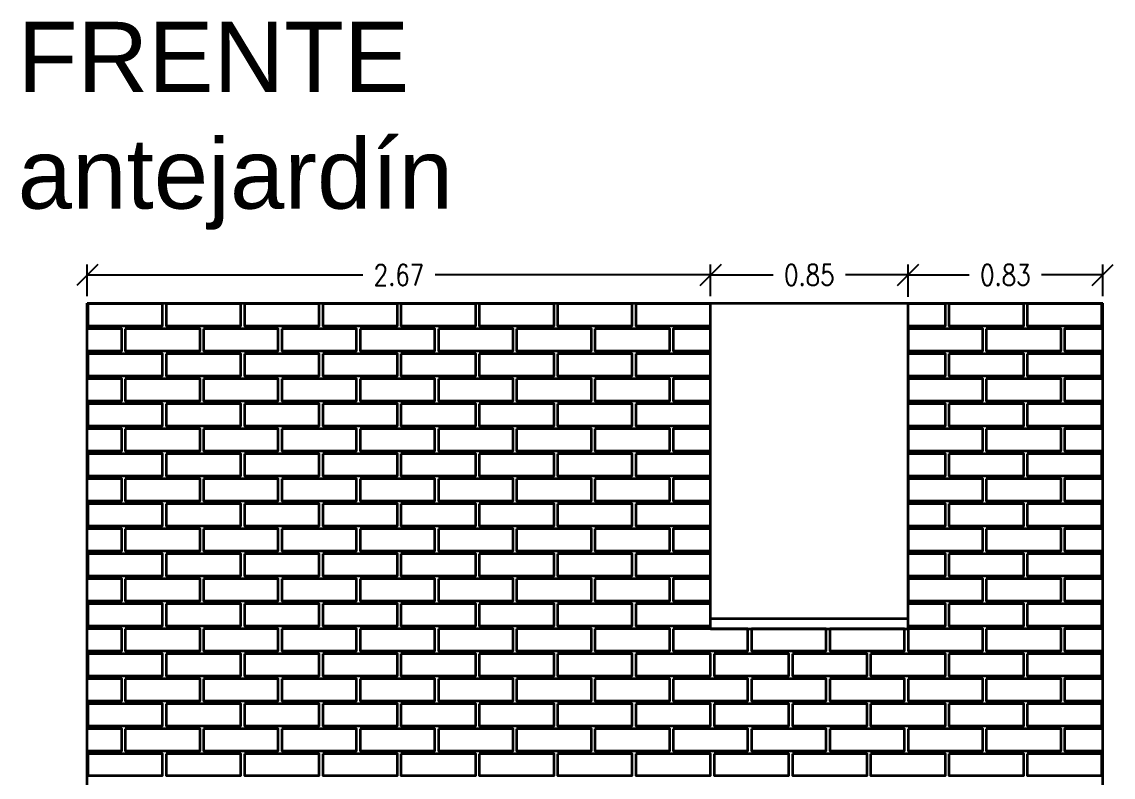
# Model space of a CAD drawing. Header units: metres. Extents: x 45 to 666, y -23 to 325.
# Drawn here: x 206.315 to 210.986, y 61.087 to 64.322 of the extents above; entities that cross this region are included whole.
import ezdxf

# ---------------------------------------------------------------- set-up
doc = ezdxf.new("R2010")
doc.units = ezdxf.units.M
doc.header["$LTSCALE"] = 5
doc.header["$MEASUREMENT"] = 0
doc.layers.get('0').update_dxf_attribs({"color": 30})
doc.layers.get('DEFPOINTS').update_dxf_attribs({"color": 210})
for name, color, linetype, lineweight in [('A-ANNO-DIMS', 3, 'Continuous', 18), ('A-ANNO-TEXT', 3, 'Continuous', 18), ('A-ELEV-MBE1', 7, 'Continuous', 35), ('A-WALL-FULL', 7, 'Continuous', 35)]:
    doc.layers.add(name, color=color, linetype=linetype, lineweight=lineweight)
doc.styles.add('E-ROMANS', font='romans.shx', dxfattribs={"width": 0.8})
doc.styles.get("Standard").update_dxf_attribs({"font": 'arial.ttf'})
doc.dimstyles.new('E-0050_TICK_18', dxfattribs={"dimscale": 0.001, "dimtxt": 90, "dimasz": 90, "dimexe": 45, "dimexo": 30, "dimgap": 45, "dimtad": 0, "dimzin": 0, "dimdsep": 46, "dimtxsty": 'E-ROMANS', "dimblk": 'OBLIQUE', "dimcen": 45, "dimclrd": 256, "dimclre": 256, "dimclrt": 256, "dimadec": 0, "dimazin": 0, "dimtfac": 1, "dimtmove": 1, "dimatfit": 3, "dimldrblk": 'OPEN90', "dimfxl": 1, "dimtfill": 1, "dimtolj": 1, "dimtzin": 0, "dimarcsym": 0})

# ---------------------------------------------------------------- blocks, each defined once
blk = doc.blocks.new('_Oblique')
at = {"color": 0, "linetype": 'ByBlock', "lineweight": -2}
blk.add_line((-0.5, -0.5), (0.5, 0.5), dxfattribs=at)
blk = doc.blocks.new('*D462')
at = {"layer": 'A-ANNO-DIMS', "lineweight": -2, "transparency": 16777216}
for p, q in [((206.5951, 63.1466), (206.5951, 63.2829)), ((209.2631, 63.1466), (209.2631, 63.2829)), ((206.5951, 63.2379), (207.7743, 63.2379)), ((209.2631, 63.2379), (208.0838, 63.2379))]:
    blk.add_line(p, q, dxfattribs=at)
at = {"layer": 'DEFPOINTS', "color": 0, "transparency": 16777216}
for p in [(209.2631, 63.2379), (206.5951, 63.1166), (209.2631, 63.1166)]:
    blk.add_point(p, dxfattribs=at)
at = {"layer": 'A-ANNO-DIMS', "lineweight": -2, "transparency": 16777216, "xscale": 0.09, "yscale": 0.09, "zscale": 0.09, "rotation": 180}
blk.add_blockref('_Oblique', (206.5951, 63.2379), dxfattribs=at)
at = {"layer": 'A-ANNO-DIMS', "lineweight": -2, "transparency": 16777216, "xscale": 0.09, "yscale": 0.09, "zscale": 0.09}
blk.add_blockref('_Oblique', (209.2631, 63.2379), dxfattribs=at)
at = {"layer": 'A-ANNO-DIMS', "transparency": 16777216, "insert": (207.9291, 63.2379), "char_height": 0.09, "attachment_point": 5, "style": 'E-ROMANS', "bg_fill": 3, "box_fill_scale": 1.25, "bg_fill_color": 256, "bg_fill_true_color": 13158600, "bg_fill_transparency": 0}
blk.add_mtext('\\A1;2.67', dxfattribs=at)
blk = doc.blocks.new('_Open90')
at = {"color": 0, "linetype": 'ByBlock', "lineweight": -2}
for p, q in [((0, 0), (-1, 0)), ((-0.5, 0.5), (0, 0)), ((0, 0), (-0.5, -0.5))]:
    blk.add_line(p, q, dxfattribs=at)
blk = doc.blocks.new('*D463')
at = {"layer": 'A-ANNO-DIMS', "lineweight": -2, "transparency": 16777216}
for p, q in [((209.2631, 63.1466), (209.2631, 63.2829)), ((210.1081, 63.1436), (210.1081, 63.2829)), ((209.2631, 63.2379), (209.5308, 63.2379)), ((210.1081, 63.2379), (209.8403, 63.2379))]:
    blk.add_line(p, q, dxfattribs=at)
at = {"layer": 'DEFPOINTS', "color": 0, "transparency": 16777216}
for p in [(210.1081, 63.2379), (209.2631, 63.1166), (210.1081, 63.1136)]:
    blk.add_point(p, dxfattribs=at)
at = {"layer": 'A-ANNO-DIMS', "lineweight": -2, "transparency": 16777216, "xscale": 0.09, "yscale": 0.09, "zscale": 0.09, "rotation": 180}
blk.add_blockref('_Oblique', (209.2631, 63.2379), dxfattribs=at)
at = {"layer": 'A-ANNO-DIMS', "lineweight": -2, "transparency": 16777216, "xscale": 0.09, "yscale": 0.09, "zscale": 0.09}
blk.add_blockref('_Oblique', (210.1081, 63.2379), dxfattribs=at)
at = {"layer": 'A-ANNO-DIMS', "transparency": 16777216, "insert": (209.6856, 63.2379), "char_height": 0.09, "attachment_point": 5, "style": 'E-ROMANS', "bg_fill": 3, "box_fill_scale": 1.25, "bg_fill_color": 256, "bg_fill_true_color": 13158600, "bg_fill_transparency": 0}
blk.add_mtext('\\A1;0.85', dxfattribs=at)
blk = doc.blocks.new('*D464')
at = {"layer": 'A-ANNO-DIMS', "lineweight": -2, "transparency": 16777216}
for p, q in [((210.1081, 63.1436), (210.1081, 63.2829)), ((210.9411, 63.1466), (210.9411, 63.2829)), ((210.1081, 63.2379), (210.3698, 63.2379)), ((210.9411, 63.2379), (210.6793, 63.2379))]:
    blk.add_line(p, q, dxfattribs=at)
at = {"layer": 'DEFPOINTS', "color": 0, "transparency": 16777216}
for p in [(210.9411, 63.2379), (210.1081, 63.1136), (210.9411, 63.1166)]:
    blk.add_point(p, dxfattribs=at)
at = {"layer": 'A-ANNO-DIMS', "lineweight": -2, "transparency": 16777216, "xscale": 0.09, "yscale": 0.09, "zscale": 0.09, "rotation": 180}
blk.add_blockref('_Oblique', (210.1081, 63.2379), dxfattribs=at)
at = {"layer": 'A-ANNO-DIMS', "lineweight": -2, "transparency": 16777216, "xscale": 0.09, "yscale": 0.09, "zscale": 0.09}
blk.add_blockref('_Oblique', (210.9411, 63.2379), dxfattribs=at)
at = {"layer": 'A-ANNO-DIMS', "transparency": 16777216, "insert": (210.5246, 63.2379), "char_height": 0.09, "attachment_point": 5, "style": 'E-ROMANS', "bg_fill": 3, "box_fill_scale": 1.25, "bg_fill_color": 256, "bg_fill_true_color": 13158600, "bg_fill_transparency": 0}
blk.add_mtext('\\A1;0.83', dxfattribs=at)

msp = doc.modelspace()

# ---------------------------------------------------------------- linework, layer by layer
at = {"layer": 'A-ELEV-MBE1'}
for points in [[(206.5981, 63.1136), (206.5981, 63.0196), (206.9181, 63.0196), (206.9181, 63.1136)], [(206.9331, 63.1136), (206.9331, 63.0196), (207.2531, 63.0196), (207.2531, 63.1136)], [(207.2681, 63.1136), (207.2681, 63.0196), (207.5881, 63.0196), (207.5881, 63.1136)], [(207.6031, 63.1136), (207.6031, 63.0196), (207.9231, 63.0196), (207.9231, 63.1136)], [(207.9381, 63.1136), (207.9381, 63.0196), (208.2581, 63.0196), (208.2581, 63.1136)], [(208.2731, 63.1136), (208.2731, 63.0196), (208.5931, 63.0196), (208.5931, 63.1136)], [(208.6081, 63.1136), (208.6081, 63.0196), (208.9281, 63.0196), (208.9281, 63.1136)], [(208.9431, 63.1136), (208.9431, 63.0196), (209.2631, 63.0196), (209.2631, 63.1136)], [(210.2831, 63.1136), (210.2831, 63.0196), (210.6031, 63.0196), (210.6031, 63.1136)], [(210.6181, 63.1136), (210.6181, 63.0196), (210.9381, 63.0196), (210.9381, 63.1136)], [(206.7581, 63.0066), (206.7581, 62.9126), (207.0781, 62.9126), (207.0781, 63.0066)], [(207.0931, 63.0066), (207.0931, 62.9126), (207.4131, 62.9126), (207.4131, 63.0066)], [(207.4281, 63.0066), (207.4281, 62.9126), (207.7481, 62.9126), (207.7481, 63.0066)], [(207.7631, 63.0066), (207.7631, 62.9126), (208.0831, 62.9126), (208.0831, 63.0066)], [(208.0981, 63.0066), (208.0981, 62.9126), (208.4181, 62.9126), (208.4181, 63.0066)], [(208.4331, 63.0066), (208.4331, 62.9126), (208.7531, 62.9126), (208.7531, 63.0066)], [(208.7681, 63.0066), (208.7681, 62.9126), (209.0881, 62.9126), (209.0881, 63.0066)], [(210.1081, 63.0066), (210.1081, 62.9126), (210.4281, 62.9126), (210.4281, 63.0066)], [(210.4431, 63.0066), (210.4431, 62.9126), (210.7631, 62.9126), (210.7631, 63.0066)], [(206.5981, 62.8996), (206.5981, 62.8056), (206.9181, 62.8056), (206.9181, 62.8996)], [(206.9331, 62.8996), (206.9331, 62.8056), (207.2531, 62.8056), (207.2531, 62.8996)], [(207.2681, 62.8996), (207.2681, 62.8056), (207.5881, 62.8056), (207.5881, 62.8996)], [(207.6031, 62.8996), (207.6031, 62.8056), (207.9231, 62.8056), (207.9231, 62.8996)], [(207.9381, 62.8996), (207.9381, 62.8056), (208.2581, 62.8056), (208.2581, 62.8996)], [(208.2731, 62.8996), (208.2731, 62.8056), (208.5931, 62.8056), (208.5931, 62.8996)], [(208.6081, 62.8996), (208.6081, 62.8056), (208.9281, 62.8056), (208.9281, 62.8996)], [(208.9431, 62.8996), (208.9431, 62.8056), (209.2631, 62.8056), (209.2631, 62.8996)], [(210.2831, 62.8996), (210.2831, 62.8056), (210.6031, 62.8056), (210.6031, 62.8996)], [(210.6181, 62.8996), (210.6181, 62.8056), (210.9381, 62.8056), (210.9381, 62.8996)], [(206.7581, 62.7926), (206.7581, 62.6986), (207.0781, 62.6986), (207.0781, 62.7926)], [(207.0931, 62.7926), (207.0931, 62.6986), (207.4131, 62.6986), (207.4131, 62.7926)], [(207.4281, 62.7926), (207.4281, 62.6986), (207.7481, 62.6986), (207.7481, 62.7926)], [(207.7631, 62.7926), (207.7631, 62.6986), (208.0831, 62.6986), (208.0831, 62.7926)], [(208.0981, 62.7926), (208.0981, 62.6986), (208.4181, 62.6986), (208.4181, 62.7926)], [(208.4331, 62.7926), (208.4331, 62.6986), (208.7531, 62.6986), (208.7531, 62.7926)], [(208.7681, 62.7926), (208.7681, 62.6986), (209.0881, 62.6986), (209.0881, 62.7926)], [(210.1081, 62.7926), (210.1081, 62.6986), (210.4281, 62.6986), (210.4281, 62.7926)], [(210.4431, 62.7926), (210.4431, 62.6986), (210.7631, 62.6986), (210.7631, 62.7926)], [(206.5981, 62.6856), (206.5981, 62.5916), (206.9181, 62.5916), (206.9181, 62.6856)], [(206.9331, 62.6856), (206.9331, 62.5916), (207.2531, 62.5916), (207.2531, 62.6856)], [(207.2681, 62.6856), (207.2681, 62.5916), (207.5881, 62.5916), (207.5881, 62.6856)], [(207.6031, 62.6856), (207.6031, 62.5916), (207.9231, 62.5916), (207.9231, 62.6856)], [(207.9381, 62.6856), (207.9381, 62.5916), (208.2581, 62.5916), (208.2581, 62.6856)], [(208.2731, 62.6856), (208.2731, 62.5916), (208.5931, 62.5916), (208.5931, 62.6856)], [(208.6081, 62.6856), (208.6081, 62.5916), (208.9281, 62.5916), (208.9281, 62.6856)], [(208.9431, 62.6856), (208.9431, 62.5916), (209.2631, 62.5916), (209.2631, 62.6856)], [(210.2831, 62.6856), (210.2831, 62.5916), (210.6031, 62.5916), (210.6031, 62.6856)], [(210.6181, 62.6856), (210.6181, 62.5916), (210.9381, 62.5916), (210.9381, 62.6856)], [(206.7581, 62.5786), (206.7581, 62.4846), (207.0781, 62.4846), (207.0781, 62.5786)], [(207.0931, 62.5786), (207.0931, 62.4846), (207.4131, 62.4846), (207.4131, 62.5786)], [(207.4281, 62.5786), (207.4281, 62.4846), (207.7481, 62.4846), (207.7481, 62.5786)], [(207.7631, 62.5786), (207.7631, 62.4846), (208.0831, 62.4846), (208.0831, 62.5786)], [(208.0981, 62.5786), (208.0981, 62.4846), (208.4181, 62.4846), (208.4181, 62.5786)], [(208.4331, 62.5786), (208.4331, 62.4846), (208.7531, 62.4846), (208.7531, 62.5786)], [(208.7681, 62.5786), (208.7681, 62.4846), (209.0881, 62.4846), (209.0881, 62.5786)], [(210.1081, 62.5786), (210.1081, 62.4846), (210.4281, 62.4846), (210.4281, 62.5786)], [(210.4431, 62.5786), (210.4431, 62.4846), (210.7631, 62.4846), (210.7631, 62.5786)], [(206.5981, 62.4716), (206.5981, 62.3776), (206.9181, 62.3776), (206.9181, 62.4716)], [(206.9331, 62.4716), (206.9331, 62.3776), (207.2531, 62.3776), (207.2531, 62.4716)], [(207.2681, 62.4716), (207.2681, 62.3776), (207.5881, 62.3776), (207.5881, 62.4716)], [(207.6031, 62.4716), (207.6031, 62.3776), (207.9231, 62.3776), (207.9231, 62.4716)], [(207.9381, 62.4716), (207.9381, 62.3776), (208.2581, 62.3776), (208.2581, 62.4716)], [(208.2731, 62.4716), (208.2731, 62.3776), (208.5931, 62.3776), (208.5931, 62.4716)], [(208.6081, 62.4716), (208.6081, 62.3776), (208.9281, 62.3776), (208.9281, 62.4716)], [(208.9431, 62.4716), (208.9431, 62.3776), (209.2631, 62.3776), (209.2631, 62.4716)], [(210.2831, 62.4716), (210.2831, 62.3776), (210.6031, 62.3776), (210.6031, 62.4716)], [(210.6181, 62.4716), (210.6181, 62.3776), (210.9381, 62.3776), (210.9381, 62.4716)], [(206.7581, 62.3646), (206.7581, 62.2706), (207.0781, 62.2706), (207.0781, 62.3646)], [(207.0931, 62.3646), (207.0931, 62.2706), (207.4131, 62.2706), (207.4131, 62.3646)], [(207.4281, 62.3646), (207.4281, 62.2706), (207.7481, 62.2706), (207.7481, 62.3646)], [(207.7631, 62.3646), (207.7631, 62.2706), (208.0831, 62.2706), (208.0831, 62.3646)], [(208.0981, 62.3646), (208.0981, 62.2706), (208.4181, 62.2706), (208.4181, 62.3646)], [(208.4331, 62.3646), (208.4331, 62.2706), (208.7531, 62.2706), (208.7531, 62.3646)], [(208.7681, 62.3646), (208.7681, 62.2706), (209.0881, 62.2706), (209.0881, 62.3646)], [(210.1081, 62.3646), (210.1081, 62.2706), (210.4281, 62.2706), (210.4281, 62.3646)], [(210.4431, 62.3646), (210.4431, 62.2706), (210.7631, 62.2706), (210.7631, 62.3646)], [(206.5981, 62.2576), (206.5981, 62.1636), (206.9181, 62.1636), (206.9181, 62.2576)], [(206.9331, 62.2576), (206.9331, 62.1636), (207.2531, 62.1636), (207.2531, 62.2576)], [(207.2681, 62.2576), (207.2681, 62.1636), (207.5881, 62.1636), (207.5881, 62.2576)], [(207.6031, 62.2576), (207.6031, 62.1636), (207.9231, 62.1636), (207.9231, 62.2576)], [(207.9381, 62.2576), (207.9381, 62.1636), (208.2581, 62.1636), (208.2581, 62.2576)], [(208.2731, 62.2576), (208.2731, 62.1636), (208.5931, 62.1636), (208.5931, 62.2576)], [(208.6081, 62.2576), (208.6081, 62.1636), (208.9281, 62.1636), (208.9281, 62.2576)], [(208.9431, 62.2576), (208.9431, 62.1636), (209.2631, 62.1636), (209.2631, 62.2576)], [(210.2831, 62.2576), (210.2831, 62.1636), (210.6031, 62.1636), (210.6031, 62.2576)], [(210.6181, 62.2576), (210.6181, 62.1636), (210.9381, 62.1636), (210.9381, 62.2576)], [(206.7581, 62.1506), (206.7581, 62.0566), (207.0781, 62.0566), (207.0781, 62.1506)], [(207.0931, 62.1506), (207.0931, 62.0566), (207.4131, 62.0566), (207.4131, 62.1506)], [(207.4281, 62.1506), (207.4281, 62.0566), (207.7481, 62.0566), (207.7481, 62.1506)], [(207.7631, 62.1506), (207.7631, 62.0566), (208.0831, 62.0566), (208.0831, 62.1506)], [(208.0981, 62.1506), (208.0981, 62.0566), (208.4181, 62.0566), (208.4181, 62.1506)], [(208.4331, 62.1506), (208.4331, 62.0566), (208.7531, 62.0566), (208.7531, 62.1506)], [(208.7681, 62.1506), (208.7681, 62.0566), (209.0881, 62.0566), (209.0881, 62.1506)], [(210.1081, 62.1506), (210.1081, 62.0566), (210.4281, 62.0566), (210.4281, 62.1506)], [(210.4431, 62.1506), (210.4431, 62.0566), (210.7631, 62.0566), (210.7631, 62.1506)], [(206.5981, 62.0436), (206.5981, 61.9496), (206.9181, 61.9496), (206.9181, 62.0436)], [(206.9331, 62.0436), (206.9331, 61.9496), (207.2531, 61.9496), (207.2531, 62.0436)], [(207.2681, 62.0436), (207.2681, 61.9496), (207.5881, 61.9496), (207.5881, 62.0436)], [(207.6031, 62.0436), (207.6031, 61.9496), (207.9231, 61.9496), (207.9231, 62.0436)], [(207.9381, 62.0436), (207.9381, 61.9496), (208.2581, 61.9496), (208.2581, 62.0436)], [(208.2731, 62.0436), (208.2731, 61.9496), (208.5931, 61.9496), (208.5931, 62.0436)], [(208.6081, 62.0436), (208.6081, 61.9496), (208.9281, 61.9496), (208.9281, 62.0436)], [(208.9431, 62.0436), (208.9431, 61.9496), (209.2631, 61.9496), (209.2631, 62.0436)], [(210.2831, 62.0436), (210.2831, 61.9496), (210.6031, 61.9496), (210.6031, 62.0436)], [(210.6181, 62.0436), (210.6181, 61.9496), (210.9381, 61.9496), (210.9381, 62.0436)], [(206.7581, 61.9366), (206.7581, 61.8426), (207.0781, 61.8426), (207.0781, 61.9366)], [(207.0931, 61.9366), (207.0931, 61.8426), (207.4131, 61.8426), (207.4131, 61.9366)], [(207.4281, 61.9366), (207.4281, 61.8426), (207.7481, 61.8426), (207.7481, 61.9366)], [(207.7631, 61.9366), (207.7631, 61.8426), (208.0831, 61.8426), (208.0831, 61.9366)], [(208.0981, 61.9366), (208.0981, 61.8426), (208.4181, 61.8426), (208.4181, 61.9366)], [(208.4331, 61.9366), (208.4331, 61.8426), (208.7531, 61.8426), (208.7531, 61.9366)], [(208.7681, 61.9366), (208.7681, 61.8426), (209.0881, 61.8426), (209.0881, 61.9366)], [(210.1081, 61.9366), (210.1081, 61.8426), (210.4281, 61.8426), (210.4281, 61.9366)], [(210.4431, 61.9366), (210.4431, 61.8426), (210.7631, 61.8426), (210.7631, 61.9366)], [(206.5981, 61.8296), (206.5981, 61.7356), (206.9181, 61.7356), (206.9181, 61.8296)], [(206.9331, 61.8296), (206.9331, 61.7356), (207.2531, 61.7356), (207.2531, 61.8296)], [(207.2681, 61.8296), (207.2681, 61.7356), (207.5881, 61.7356), (207.5881, 61.8296)], [(207.6031, 61.8296), (207.6031, 61.7356), (207.9231, 61.7356), (207.9231, 61.8296)], [(207.9381, 61.8296), (207.9381, 61.7356), (208.2581, 61.7356), (208.2581, 61.8296)], [(208.2731, 61.8296), (208.2731, 61.7356), (208.5931, 61.7356), (208.5931, 61.8296)], [(208.6081, 61.8296), (208.6081, 61.7356), (208.9281, 61.7356), (208.9281, 61.8296)], [(208.9431, 61.8296), (208.9431, 61.7356), (209.2631, 61.7356), (209.2631, 61.8296)], [(210.2831, 61.8296), (210.2831, 61.7356), (210.6031, 61.7356), (210.6031, 61.8296)], [(210.6181, 61.8296), (210.6181, 61.7356), (210.9381, 61.7356), (210.9381, 61.8296)], [(206.7581, 61.7226), (206.7581, 61.6286), (207.0781, 61.6286), (207.0781, 61.7226)], [(207.0931, 61.7226), (207.0931, 61.6286), (207.4131, 61.6286), (207.4131, 61.7226)], [(207.4281, 61.7226), (207.4281, 61.6286), (207.7481, 61.6286), (207.7481, 61.7226)], [(207.7631, 61.7226), (207.7631, 61.6286), (208.0831, 61.6286), (208.0831, 61.7226)], [(208.0981, 61.7226), (208.0981, 61.6286), (208.4181, 61.6286), (208.4181, 61.7226)], [(208.4331, 61.7226), (208.4331, 61.6286), (208.7531, 61.6286), (208.7531, 61.7226)], [(208.7681, 61.7226), (208.7681, 61.6286), (209.0881, 61.6286), (209.0881, 61.7226)], [(209.1031, 61.7226), (209.1031, 61.6286), (209.4231, 61.6286), (209.4231, 61.7226)], [(209.4381, 61.7226), (209.4381, 61.6286), (209.7581, 61.6286), (209.7581, 61.7226)], [(209.7731, 61.7226), (209.7731, 61.6286), (210.0931, 61.6286), (210.0931, 61.7226)], [(210.1081, 61.7226), (210.1081, 61.6286), (210.4281, 61.6286), (210.4281, 61.7226)], [(210.4431, 61.7226), (210.4431, 61.6286), (210.7631, 61.6286), (210.7631, 61.7226)], [(206.5981, 61.6156), (206.5981, 61.5216), (206.9181, 61.5216), (206.9181, 61.6156)], [(206.9331, 61.6156), (206.9331, 61.5216), (207.2531, 61.5216), (207.2531, 61.6156)], [(207.2681, 61.6156), (207.2681, 61.5216), (207.5881, 61.5216), (207.5881, 61.6156)], [(207.6031, 61.6156), (207.6031, 61.5216), (207.9231, 61.5216), (207.9231, 61.6156)], [(207.9381, 61.6156), (207.9381, 61.5216), (208.2581, 61.5216), (208.2581, 61.6156)], [(208.2731, 61.6156), (208.2731, 61.5216), (208.5931, 61.5216), (208.5931, 61.6156)], [(208.6081, 61.6156), (208.6081, 61.5216), (208.9281, 61.5216), (208.9281, 61.6156)], [(208.9431, 61.6156), (208.9431, 61.5216), (209.2631, 61.5216), (209.2631, 61.6156)], [(209.2781, 61.6156), (209.2781, 61.5216), (209.5981, 61.5216), (209.5981, 61.6156)], [(209.6131, 61.6156), (209.6131, 61.5216), (209.9331, 61.5216), (209.9331, 61.6156)], [(209.9481, 61.6156), (209.9481, 61.5216), (210.2681, 61.5216), (210.2681, 61.6156)], [(210.2831, 61.6156), (210.2831, 61.5216), (210.6031, 61.5216), (210.6031, 61.6156)], [(210.6181, 61.6156), (210.6181, 61.5216), (210.9381, 61.5216), (210.9381, 61.6156)], [(206.7581, 61.5086), (206.7581, 61.4146), (207.0781, 61.4146), (207.0781, 61.5086)], [(207.0931, 61.5086), (207.0931, 61.4146), (207.4131, 61.4146), (207.4131, 61.5086)], [(207.4281, 61.5086), (207.4281, 61.4146), (207.7481, 61.4146), (207.7481, 61.5086)], [(207.7631, 61.5086), (207.7631, 61.4146), (208.0831, 61.4146), (208.0831, 61.5086)], [(208.0981, 61.5086), (208.0981, 61.4146), (208.4181, 61.4146), (208.4181, 61.5086)], [(208.4331, 61.5086), (208.4331, 61.4146), (208.7531, 61.4146), (208.7531, 61.5086)], [(208.7681, 61.5086), (208.7681, 61.4146), (209.0881, 61.4146), (209.0881, 61.5086)], [(209.1031, 61.5086), (209.1031, 61.4146), (209.4231, 61.4146), (209.4231, 61.5086)], [(209.4381, 61.5086), (209.4381, 61.4146), (209.7581, 61.4146), (209.7581, 61.5086)], [(209.7731, 61.5086), (209.7731, 61.4146), (210.0931, 61.4146), (210.0931, 61.5086)], [(210.1081, 61.5086), (210.1081, 61.4146), (210.4281, 61.4146), (210.4281, 61.5086)], [(210.4431, 61.5086), (210.4431, 61.4146), (210.7631, 61.4146), (210.7631, 61.5086)], [(206.5981, 61.4016), (206.5981, 61.3076), (206.9181, 61.3076), (206.9181, 61.4016)], [(206.9331, 61.4016), (206.9331, 61.3076), (207.2531, 61.3076), (207.2531, 61.4016)], [(207.2681, 61.4016), (207.2681, 61.3076), (207.5881, 61.3076), (207.5881, 61.4016)], [(207.6031, 61.4016), (207.6031, 61.3076), (207.9231, 61.3076), (207.9231, 61.4016)], [(207.9381, 61.4016), (207.9381, 61.3076), (208.2581, 61.3076), (208.2581, 61.4016)], [(208.2731, 61.4016), (208.2731, 61.3076), (208.5931, 61.3076), (208.5931, 61.4016)], [(208.6081, 61.4016), (208.6081, 61.3076), (208.9281, 61.3076), (208.9281, 61.4016)], [(208.9431, 61.4016), (208.9431, 61.3076), (209.2631, 61.3076), (209.2631, 61.4016)], [(209.2781, 61.4016), (209.2781, 61.3076), (209.5981, 61.3076), (209.5981, 61.4016)], [(209.6131, 61.4016), (209.6131, 61.3076), (209.9331, 61.3076), (209.9331, 61.4016)], [(209.9481, 61.4016), (209.9481, 61.3076), (210.2681, 61.3076), (210.2681, 61.4016)], [(210.2831, 61.4016), (210.2831, 61.3076), (210.6031, 61.3076), (210.6031, 61.4016)], [(210.6181, 61.4016), (210.6181, 61.3076), (210.9381, 61.3076), (210.9381, 61.4016)], [(206.7581, 61.2946), (206.7581, 61.2006), (207.0781, 61.2006), (207.0781, 61.2946)], [(207.0931, 61.2946), (207.0931, 61.2006), (207.4131, 61.2006), (207.4131, 61.2946)], [(207.4281, 61.2946), (207.4281, 61.2006), (207.7481, 61.2006), (207.7481, 61.2946)], [(207.7631, 61.2946), (207.7631, 61.2006), (208.0831, 61.2006), (208.0831, 61.2946)], [(208.0981, 61.2946), (208.0981, 61.2006), (208.4181, 61.2006), (208.4181, 61.2946)], [(208.4331, 61.2946), (208.4331, 61.2006), (208.7531, 61.2006), (208.7531, 61.2946)], [(208.7681, 61.2946), (208.7681, 61.2006), (209.0881, 61.2006), (209.0881, 61.2946)], [(209.1031, 61.2946), (209.1031, 61.2006), (209.4231, 61.2006), (209.4231, 61.2946)], [(209.4381, 61.2946), (209.4381, 61.2006), (209.7581, 61.2006), (209.7581, 61.2946)], [(209.7731, 61.2946), (209.7731, 61.2006), (210.0931, 61.2006), (210.0931, 61.2946)], [(210.1081, 61.2946), (210.1081, 61.2006), (210.4281, 61.2006), (210.4281, 61.2946)], [(210.4431, 61.2946), (210.4431, 61.2006), (210.7631, 61.2006), (210.7631, 61.2946)], [(206.5981, 61.1876), (206.5981, 61.0936), (206.9181, 61.0936), (206.9181, 61.1876)], [(206.9331, 61.1876), (206.9331, 61.0936), (207.2531, 61.0936), (207.2531, 61.1876)], [(207.2681, 61.1876), (207.2681, 61.0936), (207.5881, 61.0936), (207.5881, 61.1876)], [(207.6031, 61.1876), (207.6031, 61.0936), (207.9231, 61.0936), (207.9231, 61.1876)], [(207.9381, 61.1876), (207.9381, 61.0936), (208.2581, 61.0936), (208.2581, 61.1876)], [(208.2731, 61.1876), (208.2731, 61.0936), (208.5931, 61.0936), (208.5931, 61.1876)], [(208.6081, 61.1876), (208.6081, 61.0936), (208.9281, 61.0936), (208.9281, 61.1876)], [(208.9431, 61.1876), (208.9431, 61.0936), (209.2631, 61.0936), (209.2631, 61.1876)], [(209.2781, 61.1876), (209.2781, 61.0936), (209.5981, 61.0936), (209.5981, 61.1876)], [(209.6131, 61.1876), (209.6131, 61.0936), (209.9331, 61.0936), (209.9331, 61.1876)], [(209.9481, 61.1876), (209.9481, 61.0936), (210.2681, 61.0936), (210.2681, 61.1876)], [(210.2831, 61.1876), (210.2831, 61.0936), (210.6031, 61.0936), (210.6031, 61.1876)], [(210.6181, 61.1876), (210.6181, 61.0936), (210.9381, 61.0936), (210.9381, 61.1876)]]:
    msp.add_lwpolyline(points, close=True, dxfattribs=at)
for points in [[(210.1081, 63.0196), (210.2681, 63.0196), (210.2681, 63.1136), (210.1081, 63.1136)], [(206.5951, 62.9126), (206.7431, 62.9126), (206.7431, 63.0066), (206.5951, 63.0066)], [(209.2631, 63.0066), (209.1031, 63.0066), (209.1031, 62.9126), (209.2631, 62.9126)], [(210.9411, 63.0066), (210.7781, 63.0066), (210.7781, 62.9126), (210.9411, 62.9126)], [(210.1081, 62.8056), (210.2681, 62.8056), (210.2681, 62.8996), (210.1081, 62.8996)], [(206.5951, 62.6986), (206.7431, 62.6986), (206.7431, 62.7926), (206.5951, 62.7926)], [(209.2631, 62.7926), (209.1031, 62.7926), (209.1031, 62.6986), (209.2631, 62.6986)], [(210.9411, 62.7926), (210.7781, 62.7926), (210.7781, 62.6986), (210.9411, 62.6986)], [(210.1081, 62.5916), (210.2681, 62.5916), (210.2681, 62.6856), (210.1081, 62.6856)], [(206.5951, 62.4846), (206.7431, 62.4846), (206.7431, 62.5786), (206.5951, 62.5786)], [(209.2631, 62.5786), (209.1031, 62.5786), (209.1031, 62.4846), (209.2631, 62.4846)], [(210.9411, 62.5786), (210.7781, 62.5786), (210.7781, 62.4846), (210.9411, 62.4846)], [(210.1081, 62.3776), (210.2681, 62.3776), (210.2681, 62.4716), (210.1081, 62.4716)], [(206.5951, 62.2706), (206.7431, 62.2706), (206.7431, 62.3646), (206.5951, 62.3646)], [(209.2631, 62.3646), (209.1031, 62.3646), (209.1031, 62.2706), (209.2631, 62.2706)], [(210.9411, 62.3646), (210.7781, 62.3646), (210.7781, 62.2706), (210.9411, 62.2706)], [(210.1081, 62.1636), (210.2681, 62.1636), (210.2681, 62.2576), (210.1081, 62.2576)], [(206.5951, 62.0566), (206.7431, 62.0566), (206.7431, 62.1506), (206.5951, 62.1506)], [(209.2631, 62.1506), (209.1031, 62.1506), (209.1031, 62.0566), (209.2631, 62.0566)], [(210.9411, 62.1506), (210.7781, 62.1506), (210.7781, 62.0566), (210.9411, 62.0566)], [(210.1081, 61.9496), (210.2681, 61.9496), (210.2681, 62.0436), (210.1081, 62.0436)], [(206.5951, 61.8426), (206.7431, 61.8426), (206.7431, 61.9366), (206.5951, 61.9366)], [(209.2631, 61.9366), (209.1031, 61.9366), (209.1031, 61.8426), (209.2631, 61.8426)], [(210.9411, 61.9366), (210.7781, 61.9366), (210.7781, 61.8426), (210.9411, 61.8426)], [(210.1081, 61.7356), (210.2681, 61.7356), (210.2681, 61.8296), (210.1081, 61.8296)], [(206.5951, 61.6286), (206.7431, 61.6286), (206.7431, 61.7226), (206.5951, 61.7226)], [(210.9411, 61.7226), (210.7781, 61.7226), (210.7781, 61.6286), (210.9411, 61.6286)], [(206.5951, 61.4146), (206.7431, 61.4146), (206.7431, 61.5086), (206.5951, 61.5086)], [(210.9411, 61.5086), (210.7781, 61.5086), (210.7781, 61.4146), (210.9411, 61.4146)], [(206.5951, 61.2006), (206.7431, 61.2006), (206.7431, 61.2946), (206.5951, 61.2946)], [(210.9411, 61.2946), (210.7781, 61.2946), (210.7781, 61.2006), (210.9411, 61.2006)]]:
    msp.add_lwpolyline(points, dxfattribs=at)
at = {"layer": 'A-WALL-FULL'}
for p, q in [((206.5951, 58.0748), (206.5951, 63.1166)), ((206.5951, 63.1166), (210.9411, 63.1166)), ((209.2631, 61.7226), (209.2631, 63.1166)), ((210.1081, 61.7226), (210.1081, 63.1166)), ((210.9411, 58.0748), (210.9411, 63.1166)), ((209.2631, 61.7666), (210.1081, 61.7666)), ((209.2631, 61.7226), (210.1081, 61.7226))]:
    msp.add_line(p, q, dxfattribs=at)

# ---------------------------------------------------------------- texts
at = {"layer": 'A-ANNO-TEXT', "insert": (206.2975, 64.3219), "char_height": 0.3, "width": 1.641003, "attachment_point": 1}
msp.add_mtext('FRENTE antejardín', dxfattribs=at)

# ---------------------------------------------------------------- next in the draw order: dimensions: what is measured, and where the dimension line sits
at = {"layer": 'A-ANNO-DIMS'}
dim = msp.add_linear_dim(base=(209.2631, 63.2379), p1=(206.5951, 63.1166), p2=(209.2631, 63.1166), dimstyle='E-0050_TICK_18', dxfattribs=at)
dim.commit()
dim.dimension.update_dxf_attribs({"geometry": '*D462', "text_midpoint": (207.9291, 63.2379)})

# ---------------------------------------------------------------- next in the draw order: dimensions: what is measured, and where the dimension line sits
dim = msp.add_linear_dim(base=(210.1080518761, 63.2379017364), p1=(209.2630518761, 63.1165782664), p2=(210.1080518761, 63.1135782664), dimstyle='E-0050_TICK_18', dxfattribs=at)
dim.commit()
dim.dimension.update_dxf_attribs({"geometry": '*D463', "text_midpoint": (209.6855518761, 63.2379017364)})

# ---------------------------------------------------------------- next in the draw order: dimensions: what is measured, and where the dimension line sits
dim = msp.add_linear_dim(base=(210.9411, 63.2379), p1=(210.1081, 63.1136), p2=(210.9411, 63.1166), dimstyle='E-0050_TICK_18', dxfattribs=at)
dim.commit()
dim.dimension.update_dxf_attribs({"geometry": '*D464', "text_midpoint": (210.5246, 63.2379)})

doc.saveas('drawing.dxf')
